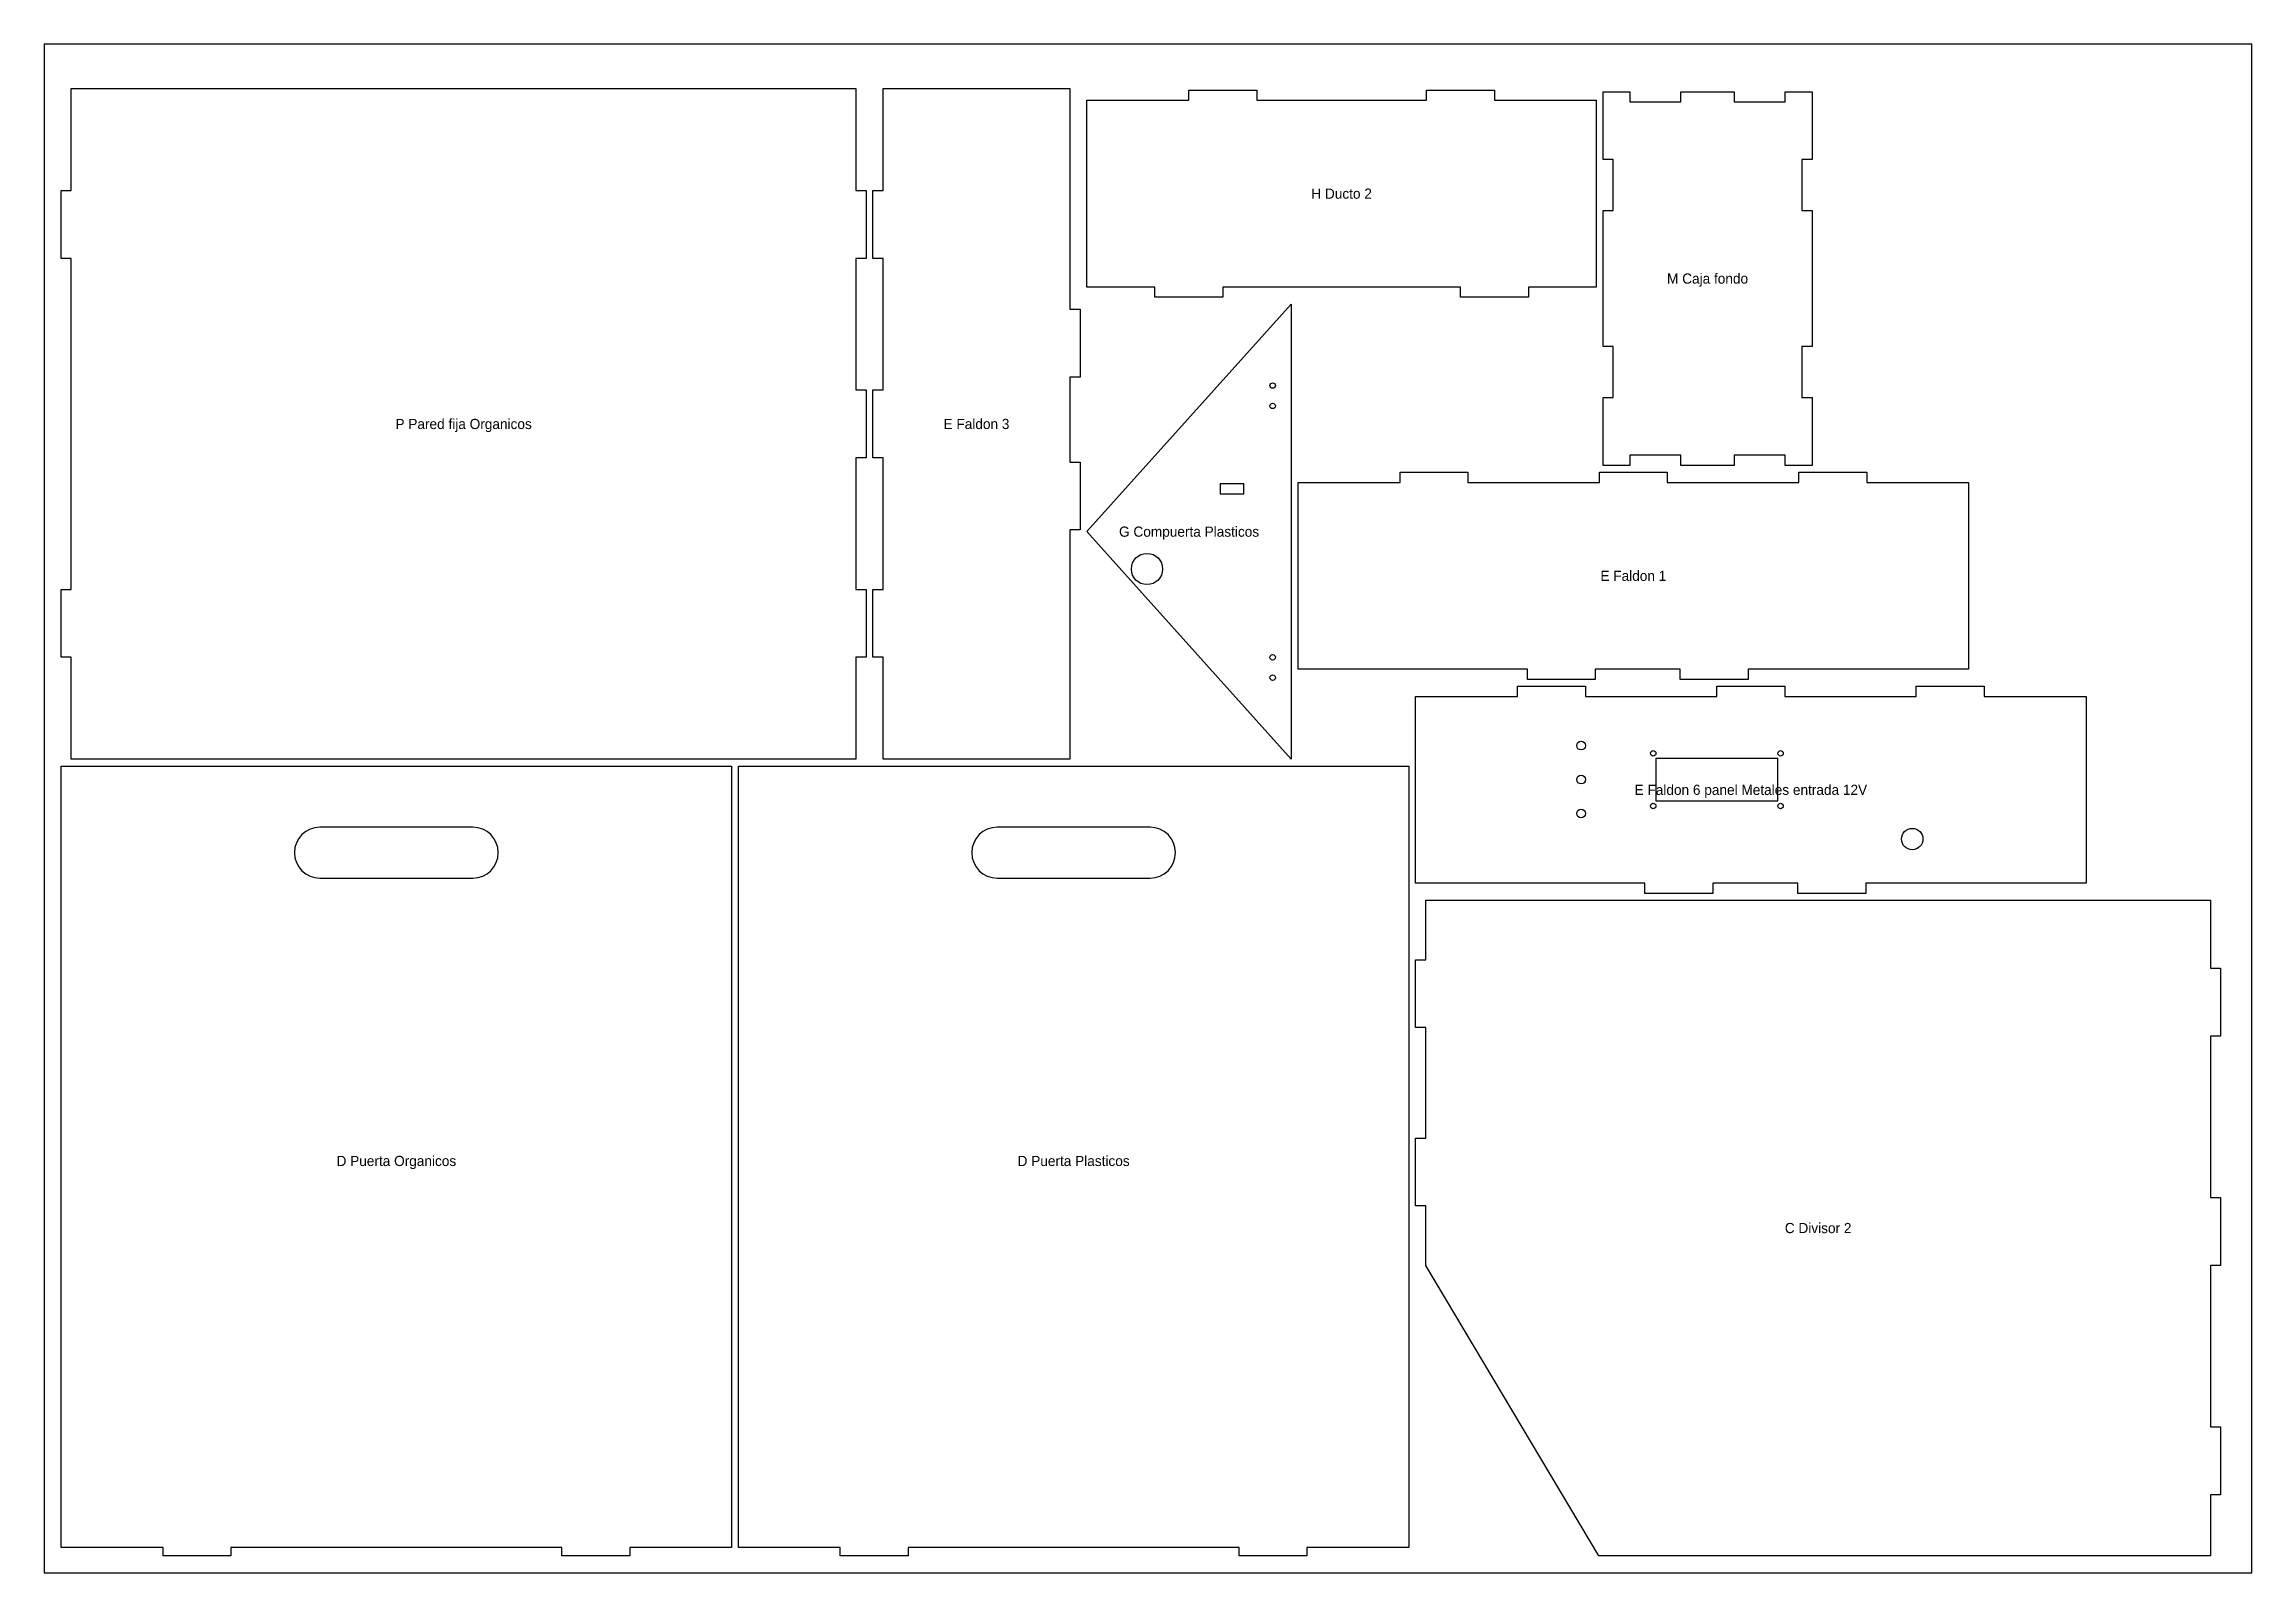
# Model space of a CAD drawing. Header units: millimetres. Extents: x 0 to 1300, y 0 to 900.
import ezdxf
from ezdxf.enums import TextEntityAlignment as Align

# ---------------------------------------------------------------- set-up
doc = ezdxf.new("R2010")
doc.units = ezdxf.units.MM
for name, color, linetype in [('CORTE', 1, 'Continuous'), ('ETIQUETAS_GRABAR', 5, 'Continuous'), ('PLANCHA_1300x900_NO_CORTAR', 8, 'Continuous')]:
    doc.layers.add(name, color=color, linetype=linetype)

msp = doc.modelspace()

# ---------------------------------------------------------------- linework, layer by layer
at = {"layer": 'CORTE'}
for p, q in [((16, 813.8), (16, 873.8)), ((16, 873.8), (478, 873.8)), ((478, 873.8), (478, 813.8)), ((494, 813.8), (494, 873.8)), ((494, 873.8), (604, 873.8)), ((604, 873.8), (604, 744)), ((674, 867), (674, 873)), ((674, 873), (714, 873)), ((714, 873), (714, 867)), ((814, 867), (814, 873)), ((814, 873), (854, 873)), ((854, 873), (854, 867)), ((918, 832), (918, 872)), ((918, 872), (933.8, 872)), ((933.8, 872), (933.8, 866)), ((963.8, 866), (963.8, 872)), ((963.8, 872), (995.2, 872)), ((995.2, 872), (995.2, 866)), ((1025.2, 866), (1025.2, 872)), ((1025.2, 872), (1041, 872)), ((1041, 872), (1041, 832)), ((614, 757), (614, 867)), ((614, 867), (674, 867)), ((714, 867), (814, 867)), ((854, 867), (914, 867)), ((914, 867), (914, 757)), ((933.8, 866), (963.8, 866)), ((995.2, 866), (1025.2, 866)), ((924, 832), (918, 832)), ((924, 802), (924, 832)), ((1041, 832), (1035, 832)), ((1035, 832), (1035, 802)), ((10, 773.8), (10, 813.8)), ((10, 813.8), (16, 813.8)), ((478, 813.8), (484, 813.8)), ((484, 813.8), (484, 773.8)), ((488, 773.8), (488, 813.8)), ((488, 813.8), (494, 813.8)), ((918, 722), (918, 802)), ((918, 802), (924, 802)), ((1035, 802), (1041, 802)), ((1041, 802), (1041, 722)), ((16, 773.8), (10, 773.8)), ((16, 579), (16, 773.8)), ((484, 773.8), (478, 773.8)), ((478, 773.8), (478, 696.4)), ((494, 773.8), (488, 773.8)), ((494, 696.4), (494, 773.8)), ((654, 757), (614, 757)), ((654, 751), (654, 757)), ((834, 757), (694, 757)), ((694, 757), (694, 751)), ((834, 751), (834, 757)), ((914, 757), (874, 757)), ((874, 757), (874, 751)), ((604, 744), (610, 744)), ((610, 744), (610, 704)), ((614, 613), (734.4, 747)), ((694, 751), (654, 751)), ((734.4, 747), (734.4, 479)), ((874, 751), (834, 751)), ((924, 722), (918, 722)), ((924, 692), (924, 722)), ((1041, 722), (1035, 722)), ((1035, 722), (1035, 692)), ((610, 704), (604, 704)), ((604, 704), (604, 654)), ((478, 696.4), (484, 696.4)), ((484, 696.4), (484, 656.4)), ((488, 656.4), (488, 696.4)), ((488, 696.4), (494, 696.4)), ((918, 692), (924, 692)), ((918, 652), (918, 692)), ((1035, 692), (1041, 692)), ((1041, 692), (1041, 652)), ((484, 656.4), (478, 656.4)), ((478, 656.4), (478, 579)), ((494, 656.4), (488, 656.4)), ((494, 579), (494, 656.4)), ((604, 654), (610, 654)), ((610, 654), (610, 614)), ((933.8, 652), (918, 652)), ((963.8, 658), (933.8, 658)), ((933.8, 658), (933.8, 652)), ((963.8, 652), (963.8, 658)), ((995.2, 652), (963.8, 652)), ((1025.2, 658), (995.2, 658)), ((995.2, 658), (995.2, 652)), ((1025.2, 652), (1025.2, 658)), ((1041, 652), (1025.2, 652)), ((694.4, 641.2), (692.4, 641.2)), ((692.4, 641.2), (692.4, 635.2)), ((704.4, 641.2), (694.4, 641.2)), ((706.4, 641.2), (704.4, 641.2)), ((706.4, 635.2), (706.4, 641.2)), ((738.4, 532), (738.4, 642)), ((738.4, 642), (798.4, 642)), ((798.4, 642), (798.4, 648)), ((798.4, 648), (838.4, 648)), ((838.4, 648), (838.4, 642)), ((838.4, 642), (915.8, 642)), ((915.8, 642), (915.8, 648)), ((915.8, 648), (955.8, 648)), ((955.8, 648), (955.8, 642)), ((955.8, 642), (1033.2, 642)), ((1033.2, 642), (1033.2, 648)), ((1033.2, 648), (1073.2, 648)), ((1073.2, 648), (1073.2, 642)), ((1073.2, 642), (1133.2, 642)), ((1133.2, 642), (1133.2, 532)), ((692.4, 635.2), (694.4, 635.2)), ((694.4, 635.2), (704.4, 635.2)), ((704.4, 635.2), (706.4, 635.2)), ((604, 614), (604, 479)), ((610, 614), (604, 614)), ((734.4, 479), (614, 613)), ((10, 539), (10, 579)), ((10, 579), (16, 579)), ((478, 579), (484, 579)), ((484, 579), (484, 539)), ((488, 539), (488, 579)), ((488, 579), (494, 579)), ((16, 539), (10, 539)), ((16, 479), (16, 539)), ((478, 539), (478, 479)), ((484, 539), (478, 539)), ((494, 539), (488, 539)), ((494, 479), (494, 539)), ((873.4, 532), (738.4, 532)), ((867.6, 516), (867.6, 522)), ((867.6, 522), (907.6, 522)), ((873.4, 526), (873.4, 532)), ((913.4, 526), (873.4, 526)), ((907.6, 522), (907.6, 516)), ((963.4, 532), (913.4, 532)), ((913.4, 532), (913.4, 526)), ((963.4, 526), (963.4, 532)), ((1003.4, 526), (963.4, 526)), ((985, 516), (985, 522)), ((985, 522), (1025, 522)), ((1133.2, 532), (1003.4, 532)), ((1003.4, 532), (1003.4, 526)), ((1025, 522), (1025, 516)), ((1102.4, 516), (1102.4, 522)), ((1102.4, 522), (1142.4, 522)), ((1142.4, 522), (1142.4, 516)), ((807.6, 406), (807.6, 516)), ((807.6, 516), (867.6, 516)), ((907.6, 516), (985, 516)), ((1025, 516), (1102.4, 516)), ((1142.4, 516), (1202.4, 516)), ((1202.4, 516), (1202.4, 406)), ((10, 15), (10, 475)), ((10, 475), (404.8, 475)), ((478, 479), (16, 479)), ((404.8, 475), (404.8, 15)), ((408.8, 15), (408.8, 475)), ((408.8, 475), (803.6, 475)), ((604, 479), (494, 479)), ((803.6, 475), (803.6, 15)), ((1020.9, 479.4), (949.1, 479.4)), ((949.1, 479.4), (949.1, 454.6)), ((1020.9, 454.6), (1020.9, 479.4)), ((949.1, 454.6), (1020.9, 454.6)), ((252.4, 439), (162.4, 439)), ((651.2, 439), (561.2, 439)), ((162.4, 409), (252.4, 409)), ((561.2, 409), (651.2, 409)), ((942.6, 406), (807.6, 406)), ((942.6, 400), (942.6, 406)), ((1032.6, 406), (982.6, 406)), ((982.6, 406), (982.6, 400)), ((1032.6, 400), (1032.6, 406)), ((1202.4, 406), (1072.6, 406)), ((1072.6, 406), (1072.6, 400)), ((813.6, 361), (813.6, 396)), ((813.6, 396), (1275.6, 396)), ((982.6, 400), (942.6, 400)), ((1072.6, 400), (1032.6, 400)), ((1275.6, 396), (1275.6, 356)), ((807.6, 321), (807.6, 361)), ((807.6, 361), (813.6, 361)), ((1275.6, 356), (1281.6, 356)), ((1281.6, 356), (1281.6, 316)), ((813.6, 321), (807.6, 321)), ((813.6, 256), (813.6, 321)), ((1281.6, 316), (1275.6, 316)), ((1275.6, 316), (1275.6, 221)), ((807.6, 216), (807.6, 256)), ((807.6, 256), (813.6, 256)), ((1275.6, 221), (1281.6, 221)), ((1281.6, 221), (1281.6, 181)), ((813.6, 216), (807.6, 216)), ((813.6, 181), (813.6, 216)), ((915.5, 10), (813.6, 181)), ((1281.6, 181), (1275.6, 181)), ((1275.6, 181), (1275.6, 86)), ((1275.6, 86), (1281.6, 86)), ((1281.6, 86), (1281.6, 46)), ((1275.6, 46), (1275.6, 10)), ((1281.6, 46), (1275.6, 46)), ((70, 15), (10, 15)), ((70, 10), (70, 15)), ((304.8, 15), (110, 15)), ((110, 15), (110, 10)), ((304.8, 10), (304.8, 15)), ((404.8, 15), (344.8, 15)), ((344.8, 15), (344.8, 10)), ((468.8, 15), (408.8, 15)), ((468.8, 10), (468.8, 15)), ((703.6, 15), (508.8, 15)), ((508.8, 15), (508.8, 10)), ((703.6, 10), (703.6, 15)), ((803.6, 15), (743.6, 15)), ((743.6, 15), (743.6, 10)), ((110, 10), (70, 10)), ((344.8, 10), (304.8, 10)), ((508.8, 10), (468.8, 10)), ((743.6, 10), (703.6, 10)), ((1275.6, 10), (915.5, 10))]:
    msp.add_line(p, q, dxfattribs=at)
for centre, radius in [((723.4, 699), 1.6), ((723.4, 687), 1.6), ((649.4, 591), 9.2), ((723.4, 539), 1.6), ((723.4, 527), 1.6), ((905, 487), 2.55), ((947.5, 482.5), 1.6), ((1022.5, 482.5), 1.6), ((905, 467), 2.55), ((905, 447), 2.55), ((947.5, 451.5), 1.6), ((1022.5, 451.5), 1.6), ((1100, 432), 6.3)]:
    msp.add_circle(centre, radius, dxfattribs=at)
for centre, start, end in [((162.4, 424), 90, 270), ((252.4, 424), -90, 90), ((561.2, 424), 90, 270), ((651.2, 424), -90, 90)]:
    msp.add_arc(centre, 15, start, end, dxfattribs=at)
at = {"layer": 'PLANCHA_1300x900_NO_CORTAR'}
msp.add_lwpolyline([(0, 0), (1300, 0), (1300, 900), (0, 900)], close=True, dxfattribs=at)

# ---------------------------------------------------------------- texts
at = {"layer": 'ETIQUETAS_GRABAR'}
for s, p in [('H Ducto 2', (764, 812)), ('M Caja fondo', (979.5, 762)), ('P Pared fija Organicos', (247, 676.4)), ('E Faldon 3', (549, 676.4)), ('G Compuerta Plasticos', (674.2, 613)), ('E Faldon 1', (935.8, 587)), ('E Faldon 6 panel Metales entrada 12V', (1005, 461)), ('D Puerta Organicos', (207.4, 242.5)), ('D Puerta Plasticos', (606.2, 242.5)), ('C Divisor 2', (1044.6, 203))]:
    msp.add_text(s, height=6, dxfattribs=at).set_placement(p, align=Align.MIDDLE_CENTER)

doc.saveas('drawing.dxf')
